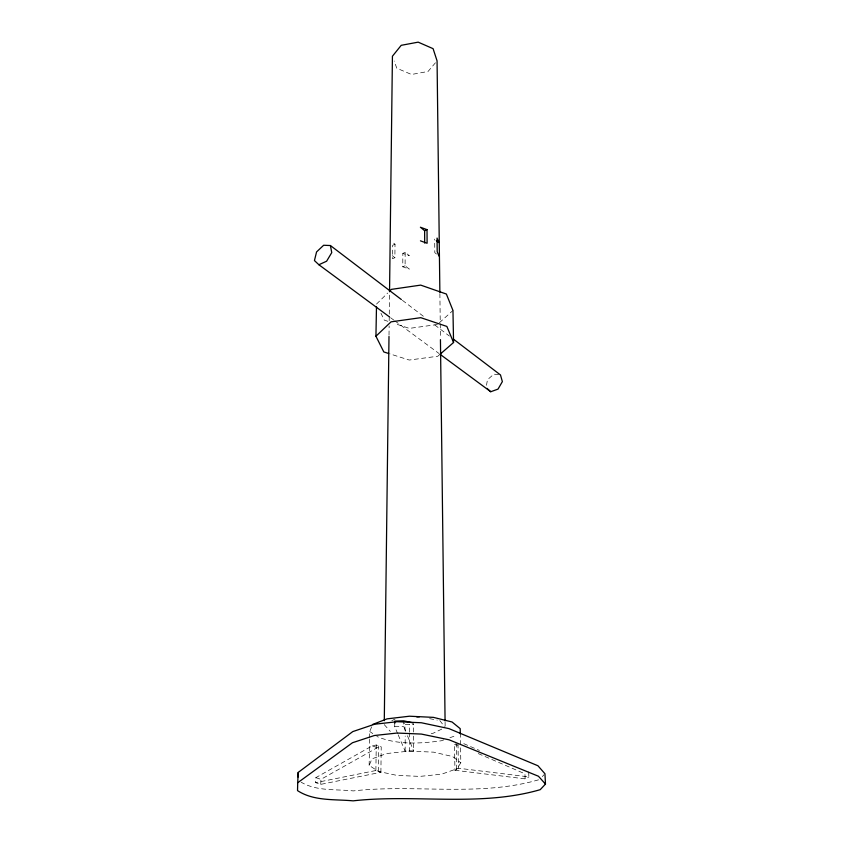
<?xml version="1.0" encoding="UTF-8"?>
<svg xmlns="http://www.w3.org/2000/svg" width="843" height="843" viewBox="0 0 843 843"><rect width="100%" height="100%" fill="white"/><g stroke="black" fill="none" stroke-linecap="round" stroke-linejoin="round"><path stroke-width="0.63" stroke-dasharray="4.21 3.16" d="M398.191 734.854L405.146 751.187L413.639 750.944L413.65 733.273M413.65 732.009L413.038 722.851M528.656 771.819L528.888 776.909L458.413 768.226L441.658 774.18L419.919 776.392L396.927 775.402L378.381 771.419L369.139 765.391L371.995 758.837L386.674 753.547L409.392 751.071L409.424 733.399M409.435 732.145L409.445 724.569M405.567 731.071L403.671 726.392L403.692 721.935M405.146 751.187L405.198 736.055M405.22 731.007L404.608 723.115M405.167 252.363L405.093 265.787L409.298 269.107L402.775 266.809L402.849 253.395L405.167 252.363L409.329 255.703L402.849 253.395M397.696 733.684L394.714 726.677L394.745 723.326M395.009 244.207L392.69 245.26L392.543 258.738L394.882 257.695L395.009 244.207L391.595 241.467M389.013 335.156L389.129 325.946M389.192 320.677L389.255 315.419M389.266 314.102L389.529 293.048M378.381 771.419L378.749 745.929M380.888 772.314L381.226 746.866L376.263 744.991L372.279 745.834L315.84 777.646L315.651 782.662L320.751 784.359L380.888 772.314L375.873 770.523L315.651 782.662M375.873 770.523L376.263 744.991M369.139 765.391L369.603 739.3M369.634 737.994L369.75 731.471L371.637 726.814M320.751 784.359L320.941 779.354L377.253 747.709L381.226 746.866M486.485 385.293L487.486 379.719L493.872 374.134L499.383 374.819M456.664 769.248L456.242 743.61L454.535 744.685L454.935 770.27L456.664 769.248L460.826 762.799L460.299 733.916M435.431 62.793L428.054 71.465L411.489 74.469L396.8 68.241L394.176 61.023M542.334 776.603L544.072 774.706M376.526 304.07L387.685 293.048M439.382 322.743L452.965 310.466M439.751 354.524L437.78 356.241L409.245 360.045L389.877 353.881M454.935 770.27L525.147 778.879L528.888 776.909M391.837 720.702L395.093 719.037M441.785 729.1L432.807 733.399L430.299 733.579M402.775 266.809L405.093 265.787M443.776 739.901L441.31 740.776C420.014 743.726 396.884 745.033 376.842 736.455M449.941 737.709L456.105 735.517M538.529 779.828C478.761 797.151 414.471 783.916 353.333 790.913C336.02 789.048 316.726 791.419 301.151 782.209M437.433 324.502L409.329 328.391L395.019 323.67M405.241 724.706L413.65 724.443M394.714 726.677L403.671 726.392M409.392 751.071L433.681 752.167L452.543 756.519L460.826 762.799M454.535 744.685L457.981 745.128M429.635 718.658L437.285 720.091M387.864 321.299L384.282 320.119L380.962 313.238M315.84 777.646L320.941 779.354M372.279 745.834L377.253 747.709M463.787 743.663L479.404 750.439M478.266 753.579L524.926 773.8L525.147 778.879M369.75 731.471L372.785 733.6M390.572 317.706L393.744 320.045M394.798 320.825L439.077 353.554M402.406 300.319L424.314 316.989M434.756 324.934L449.361 336.051M392.301 255.65L394.882 257.695M436.463 254.028L434.809 252.658L434.672 239.127M384.239 724.611L390.298 731.418M439.835 720.565L444.387 726.497M407.464 735.749L413.639 750.944M457.991 743.821L458.413 768.226M439.888 293.585L440.236 322.511M440.257 323.828L440.425 338.296M445.083 722.23L445.136 726.171"/><path stroke-width="1.26" d="M394.745 723.326L394.766 721.102L403.692 720.818L413.038 722.851M384.292 720.67L388.992 336.462M389.54 291.731L392.427 56.218L401.215 45.322L418.181 42.15L433.091 48.673L437.064 60.865L439.867 292.279M388.665 353.491L383.818 351.952L375.936 336.241L376.484 306.641M297.716 782.747L297.526 790.618C313.881 801.303 334.513 799.111 353.101 800.85C414.893 793.906 479.815 807.225 540.215 789.67L545.474 784.074L544.947 773.748L537.939 765.76L448.961 728.615L421.363 722.757L397.179 721.703L374.577 724.232L352.774 731.598L298.19 772.441L297.716 782.747L352.49 742.736L374.397 735.517L397.106 733.041L421.395 734.074L449.119 739.817L538.445 776.245L545.474 784.074M298.074 777.025L298.19 772.441M389.55 291.214L391.405 289.37L420.699 285.113L446.379 294.049L452.965 310.466L453.555 342.511L440.741 353.67M375.936 336.241L391.036 321.847L420.783 317.674L446.874 326.441L453.555 342.511M318.875 264.734L326.61 261.214L331.752 252.626L330.403 245.534L323.638 245.26L316.568 251.931L314.439 260.571L318.875 264.734L389.519 316.936M427.022 229.654L420.404 227.22L424.63 230.74L427.022 229.654L427.106 243.258L420.446 240.835M372.574 724.495L387.063 718.858L409.466 716.213L433.428 717.372L452.038 721.977L460.204 728.658L460.299 733.916M440.13 354.334L490.742 391.732L498.013 389.118L502.365 381.626L500.489 374.956L453.534 339.223M416.842 716.95L419.424 716.761M330.403 245.534L401.363 299.528M436.316 240.508L438.792 242.573L437.053 238.063L437.201 251.593L438.95 256.072M487.012 388.36L490.742 391.732M440.446 339.613L445.072 720.913M424.63 230.74L424.693 243.1"/></g></svg>
